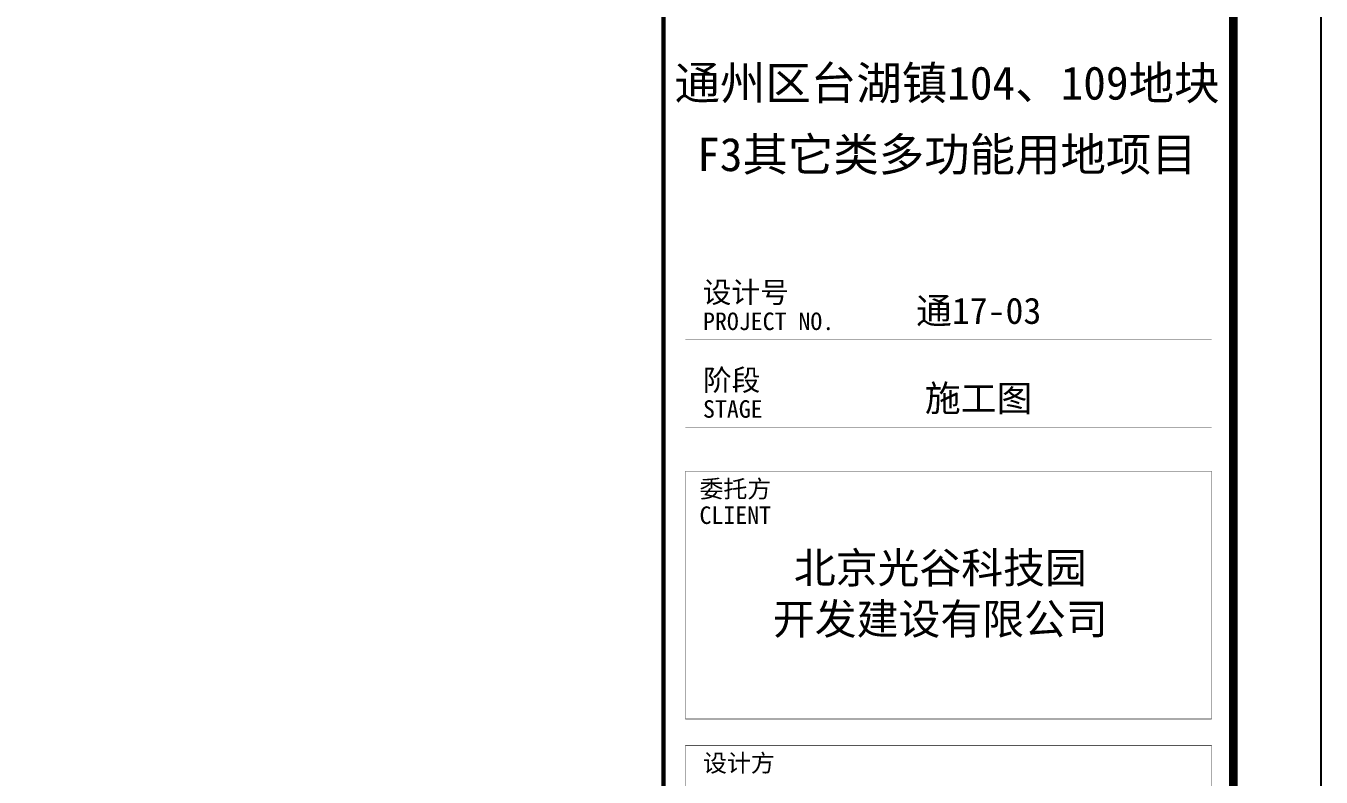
# Model space of a CAD drawing. Extents: x 115799 to 952918, y -190076 to 200966.
# Drawn here: x 467924 to 475310, y 145511 to 149794 of the extents above; entities that cross this region are included whole.
import ezdxf
from ezdxf.enums import TextEntityAlignment as Align

# ---------------------------------------------------------------- set-up
doc = ezdxf.new("R2010")
doc.units = 0
doc.header["$LTSCALE"] = 1000
doc.header["$MEASUREMENT"] = 0
for name, color, linetype in [('00-图签', 7, 'Continuous'), ('00-图签签名_10', 10, 'Continuous'), ('SHEET_LINE', 6, 'Continuous'), ('SHEET_TEXT', 7, 'Continuous'), ('字', 7, 'Continuous')]:
    doc.layers.add(name, color=color, linetype=linetype)
doc.styles.add('A0-建筑图签$0$hwxh', font='STXIHEI.TTF')
doc.styles.add('华文细黑', font='STXIHEI.TTF', dxfattribs={"height": 10})

# ---------------------------------------------------------------- blocks, each defined once
blk = doc.blocks.new('图签-A1')
at = {"layer": 'SHEET_LINE', "const_width": 0.5}
blk.add_lwpolyline([(-65, -0.17), (0, -0.17), (0, 512.33), (-65, 512.33)], close=True, dxfattribs=at)
at = {"layer": 'SHEET_LINE', "const_width": 0.05}
for points in [[(-62.5, 462.7), (-2.5, 462.7)], [(-62.5, 452.7), (-2.5, 452.7)], [(-2.5, 419.44), (-2.5, 447.7), (-62.5, 447.7), (-62.5, 419.44)], [(-62.5, 419.44), (-2.5, 419.44)], [(-62.5, 416.44), (-62.5, 239.41)], [(-62.5, 416.44), (-2.5, 416.44)], [(-62.5, 239.41), (-2.5, 239.41), (-2.5, 416.44)]]:
    blk.add_lwpolyline(points, dxfattribs=at)
at = {"layer": '00-图签签名_10', "style": 'A0-建筑图签$0$hwxh'}
for tag, p in [('曲佰忠', (-28.76, 153.54)), ('郭艳霞', (-28.76, 146.04)), ('关宝凤', (-28.76, 131.04)), ('李杰', (-28.76, 116.04)), ('李杰', (-28.76, 108.54))]:
    blk.add_attdef(tag, text='', height=2.3, dxfattribs=at).set_placement(p, align=Align.TOP_CENTER)
at = {"layer": 'SHEET_TEXT', "style": '华文细黑'}
for s, height, p in [('设计号', 2.4, (-60.54, 469.31)), ('PROJECT NO.', 2, (-60.5, 465.8)), ('阶段', 2.4, (-60.5, 459.3)), ('STAGE', 2, (-60.5, 455.8)), ('委托方', 2, (-60.9, 446.69)), ('CLIENT', 2, (-60.9, 443.69))]:
    blk.add_text(s, height=height, dxfattribs=at).set_placement(p, align=Align.TOP_LEFT)
at = {"layer": 'SHEET_TEXT', "color": 6, "style": '华文细黑'}
blk.add_text('设计方', height=2, dxfattribs=at).set_placement((-60.5, 415.42), align=Align.TOP_LEFT)
at = {"layer": '字', "width": 781.5416, "attachment_point": 5, "style": '华文细黑'}
for s, insert, char_height in [('通州区台湖镇104、109地块', (-32.67, 491.77), 3.8), ('F3其它类多功能用地项目', (-32.67, 483.61), 3.8), ('通17-03', (-29.06, 465.86), 3), ('施工图', (-29.06, 455.86), 3), ('北京光谷科技园\\P开发建设有限公司', (-33.43, 433.57), 3.5)]:
    blk.add_mtext(s, dxfattribs=dict(at, insert=insert, char_height=char_height))

msp = doc.modelspace()

# ---------------------------------------------------------------- linework, layer by layer
at = {"layer": '00-图签'}
msp.add_lwpolyline([(475310.5, 124369.9), (475310.5, 154069.9), (433260.5, 154078.2), (433260.5, 124378.2)], close=True, dxfattribs=at)
at = {"layer": '00-图签', "const_width": 50}
msp.add_lwpolyline([(474810.5, 124869.9), (474810.5, 153569.9), (434510.5, 153578.2), (434510.5, 124878.2)], close=True, dxfattribs=at)

# ---------------------------------------------------------------- block references
at = {"xscale": 50, "yscale": 50, "zscale": 50}
msp.add_blockref('图签-A1', (474810.5, 124869.9), dxfattribs=at)

doc.saveas('drawing.dxf')
